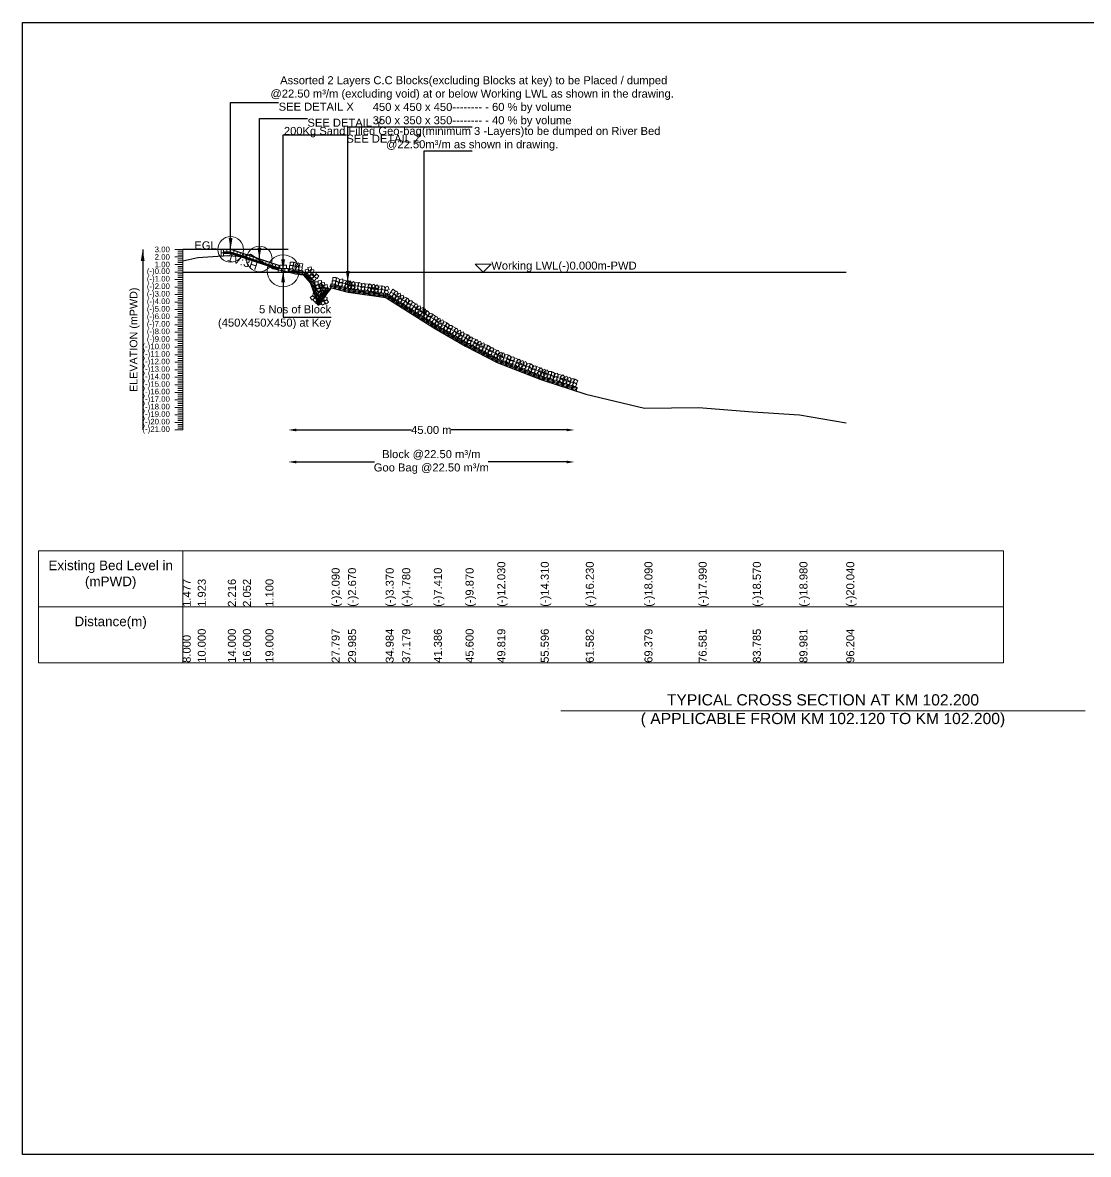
# Model space of a CAD drawing. Header units: inches. Extents: x 89000 to 845017, y -7071 to 0.
# Drawn here: x 715000 to 721658, y -7071 to 0 of the extents above; entities that cross this region are included whole.
import ezdxf

# ---------------------------------------------------------------- set-up
doc = ezdxf.new("R2010")
doc.units = ezdxf.units.IN
doc.header["$LTSCALE"] = 7
doc.header["$MEASUREMENT"] = 0
for name, color, linetype, lineweight in [('Cross section Data Border', 7, 'Continuous', 9), ('Cross Section Labels', 7, 'Continuous', 9), ('Existing_Bed_Level for Xsection', 7, 'Continuous', 25), ('Long Section Labels', 7, 'Continuous', 9)]:
    doc.layers.add(name, color=color, linetype=linetype, lineweight=lineweight)
doc.styles.get("Standard").update_dxf_attribs({"font": 'arial.ttf'})
doc.dimstyles.new('Appron Lebeling Style', dxfattribs={"dimtxt": 50, "dimasz": 50, "dimexe": 0.18, "dimexo": 0.0625, "dimgap": 0.09, "dimtad": 0, "dimtih": 1, "dimtoh": 1, "dimdec": 4, "dimzin": 0, "dimdsep": 46, "dimtxsty": 'Standard', "dimcen": 0.09, "dimse1": 1, "dimse2": 1, "dimadec": 0, "dimazin": 0, "dimtfac": 1, "dimtdec": 4, "dimtofl": 0, "dimtmove": 0, "dimatfit": 3, "dimfxl": 1, "dimtolj": 1, "dimtzin": 0, "dimarcsym": 0})
doc.dimstyles.get("Standard").update_dxf_attribs({"dimtxt": 0.18, "dimasz": 0.18, "dimexe": 0.18, "dimexo": 0.0625, "dimgap": 0.09, "dimtad": 0, "dimtih": 1, "dimtoh": 1, "dimdec": 4, "dimzin": 0, "dimdsep": 46, "dimtxsty": 'Standard', "dimcen": 0.09, "dimadec": 0, "dimazin": 0, "dimtfac": 1, "dimtdec": 4, "dimtofl": 0, "dimtmove": 0, "dimatfit": 3, "dimfxl": 1, "dimtolj": 1, "dimtzin": 0, "dimarcsym": 0})

# ---------------------------------------------------------------- blocks, each defined once
blk = doc.blocks.new('*D75')
at = {"layer": 'Cross Section Labels', "color": 0, "lineweight": -2, "transparency": 16777216}
for p, q in [((716709, -2545.1), (717429.8, -2545.1)), ((718397.8, -2545.1), (717677, -2545.1))]:
    blk.add_line(p, q, dxfattribs=at)
at = {"layer": 'Cross Section Labels', "color": 0, "transparency": 16777216}
for points in [[(716709, -2536.8), (716709, -2553.5), (716659, -2545.1)], [(718397.8, -2536.8), (718397.8, -2553.5), (718447.8, -2545.1)]]:
    blk.add_solid(points, dxfattribs=at)
at = {"layer": 'Defpoints', "color": 0, "transparency": 16777216}
for p in [(716659, -1558.1), (718447.8, -2298.3), (718447.8, -2545.1)]:
    blk.add_point(p, dxfattribs=at)
at = {"layer": 'Cross Section Labels', "color": 0, "transparency": 16777216, "insert": (717553.4, -2545.1), "char_height": 50, "attachment_point": 5}
blk.add_mtext('\\A1;45.00 m', dxfattribs=at)
blk = doc.blocks.new('*D76')
at = {"layer": 'Cross Section Labels', "color": 0, "lineweight": -2, "transparency": 16777216}
for p, q in [((716709, -2745.1), (717197.8, -2745.1)), ((718397.8, -2745.1), (717909, -2745.1))]:
    blk.add_line(p, q, dxfattribs=at)
at = {"layer": 'Cross Section Labels', "color": 0, "transparency": 16777216}
for points in [[(716709, -2736.8), (716709, -2753.5), (716659, -2745.1)], [(718397.8, -2736.8), (718397.8, -2753.5), (718447.8, -2745.1)]]:
    blk.add_solid(points, dxfattribs=at)
at = {"layer": 'Defpoints', "color": 0, "transparency": 16777216}
for p in [(716659, -1558.1), (718447.8, -2298.3), (718447.8, -2745.1)]:
    blk.add_point(p, dxfattribs=at)
at = {"layer": 'Cross Section Labels', "color": 0, "transparency": 16777216, "insert": (717553.4, -2745.1), "char_height": 50, "attachment_point": 5}
blk.add_mtext('\\A1;Block @22.50 m³/m ^JGoo Bag @22.50 m³/m ', dxfattribs=at)

msp = doc.modelspace()

# ---------------------------------------------------------------- linework, layer by layer
msp.add_lwpolyline([(715000, 0), (725000, 0), (725000, -7071), (715000, -7071)], close=True)
at = {"layer": 'Cross section Data Border'}
msp.add_lwpolyline([(715100, -3300), (721128.61441, -3300), (721128.61441, -4000), (715100, -4000)], close=True, dxfattribs=at)
for points in [[(716000, -3300), (716000, -4000)], [(715100, -3650), (721128.61441, -3650)]]:
    msp.add_lwpolyline(points, dxfattribs=at)
at = {"layer": 'Cross Section Labels'}
msp.add_lwpolyline([(717877.96928, -1558.12), (717927.96928, -1508.12), (717827.96928, -1508.12)], close=True, dxfattribs=at)
msp.add_lwpolyline([(718362, -4300), (720000, -4300), (721638, -4300)], dxfattribs=at)
for centre, radius in [((716299.41928, -1417.12), 80), ((716479.19428, -1477.045), 80), ((716627.24428, -1551.07), 100)]:
    msp.add_circle(centre, radius, dxfattribs=at)
at = {"layer": 'Existing_Bed_Level for Xsection'}
for points in [[(716658.96928, -1417.12), (716000, -1417.12)], [(716000, -1488.701), (716093.99859, -1467.739), (716281.99577, -1453.968), (716375.99436, -1461.676), (716422.99365, -1447.2), (716516.99224, -1506.42), (716563.99154, -1536.735), (716610.99083, -1546.605), (716657.99013, -1557.885), (716704.98942, -1569.165), (716751.98872, -1574.805), (716798.98801, -1626.975), (716845.98731, -1766.095), (716930.44348, -1656.35), (717033.2874, -1683.61), (717268.2484, -1716.51), (717371.43732, -1782.78), (717569.16896, -1906.39), (717767.21054, -2022.01), (717965.4834, -2123.53), (718237.03138, -2230.69), (718518.35645, -2320.93), (718884.82941, -2408.35), (719223.32864, -2403.65), (719561.90057, -2430.91), (719853.10542, -2450.18), (720145.58628, -2500)], [(716606.09428, -1519.345), (716301.58998, -1417.84357), (716299.41928, -1417.12), (716297.13117, -1417.12), (716254.83117, -1417.12)], [(716254.83117, -1431.22), (716297.13117, -1431.22), (716606.09428, -1534.20771)], [(716254.83117, -1435.92), (716296.36846, -1435.92), (716599.51846, -1536.97)], [(716254.83117, -1440.62), (716295.60576, -1440.62), (716595.51928, -1540.59118)], [(716000, -1558.12), (720145.58628, -1558.12)]]:
    msp.add_lwpolyline(points, dxfattribs=at)
at = {"layer": 'Long Section Labels'}
for points in [[(716000, -1417.12), (715950, -1417.12)], [(716000, -1464.12), (715950, -1464.12)], [(716000, -1428.87), (715970, -1428.87)], [(716000, -1440.62), (715970, -1440.62)], [(716000, -1452.37), (715970, -1452.37)], [(716000, -1475.87), (715970, -1475.87)], [(716000, -2545.12), (716000, -2498.12), (716000, -2451.12), (716000, -2404.12), (716000, -2357.12), (716000, -2310.12), (716000, -2263.12), (716000, -2216.12), (716000, -2169.12), (716000, -2122.12), (716000, -2075.12), (716000, -2028.12), (716000, -1981.12), (716000, -1934.12), (716000, -1887.12), (716000, -1840.12), (716000, -1793.12), (716000, -1746.12), (716000, -1699.12), (716000, -1652.12), (716000, -1605.12), (716000, -1558.12), (716000, -1511.12), (716000, -1464.12), (716000, -1417.12)], [(716000, -1511.12), (715950, -1511.12)], [(716000, -1487.62), (715970, -1487.62)], [(716000, -1499.37), (715970, -1499.37)], [(716000, -1522.87), (715970, -1522.87)], [(716000, -1534.62), (715970, -1534.62)], [(716000, -1546.37), (715970, -1546.37)], [(716000, -1558.12), (715950, -1558.12)], [(716000, -1605.12), (715950, -1605.12)], [(716000, -1569.87), (715970, -1569.87)], [(716000, -1581.62), (715970, -1581.62)], [(716000, -1593.37), (715970, -1593.37)], [(716000, -1616.87), (715970, -1616.87)], [(716000, -1652.12), (715950, -1652.12)], [(716000, -1628.62), (715970, -1628.62)], [(716000, -1640.37), (715970, -1640.37)], [(716000, -1663.87), (715970, -1663.87)], [(716000, -1675.62), (715970, -1675.62)], [(716000, -1687.37), (715970, -1687.37)], [(716000, -1699.12), (715950, -1699.12)], [(716000, -1746.12), (715950, -1746.12)], [(716000, -1710.87), (715970, -1710.87)], [(716000, -1722.62), (715970, -1722.62)], [(716000, -1734.37), (715970, -1734.37)], [(716000, -1757.87), (715970, -1757.87)], [(716000, -1793.12), (715950, -1793.12)], [(716000, -1769.62), (715970, -1769.62)], [(716000, -1781.37), (715970, -1781.37)], [(716000, -1804.87), (715970, -1804.87)], [(716000, -1816.62), (715970, -1816.62)], [(716000, -1828.37), (715970, -1828.37)], [(716000, -1840.12), (715950, -1840.12)], [(716000, -1887.12), (715950, -1887.12)], [(716000, -1851.87), (715970, -1851.87)], [(716000, -1863.62), (715970, -1863.62)], [(716000, -1875.37), (715970, -1875.37)], [(716000, -1898.87), (715970, -1898.87)], [(716000, -1934.12), (715950, -1934.12)], [(716000, -1910.62), (715970, -1910.62)], [(716000, -1922.37), (715970, -1922.37)], [(716000, -1945.87), (715970, -1945.87)], [(716000, -1957.62), (715970, -1957.62)], [(716000, -1969.37), (715970, -1969.37)], [(716000, -1981.12), (715950, -1981.12)], [(716000, -2028.12), (715950, -2028.12)], [(716000, -1992.87), (715970, -1992.87)], [(716000, -2004.62), (715970, -2004.62)], [(716000, -2016.37), (715970, -2016.37)], [(716000, -2039.87), (715970, -2039.87)], [(716000, -2075.12), (715950, -2075.12)], [(716000, -2051.62), (715970, -2051.62)], [(716000, -2063.37), (715970, -2063.37)], [(716000, -2086.87), (715970, -2086.87)], [(716000, -2098.62), (715970, -2098.62)], [(716000, -2110.37), (715970, -2110.37)], [(716000, -2122.12), (715950, -2122.12)], [(716000, -2169.12), (715950, -2169.12)], [(716000, -2133.87), (715970, -2133.87)], [(716000, -2145.62), (715970, -2145.62)], [(716000, -2157.37), (715970, -2157.37)], [(716000, -2180.87), (715970, -2180.87)], [(716000, -2216.12), (715950, -2216.12)], [(716000, -2192.62), (715970, -2192.62)], [(716000, -2204.37), (715970, -2204.37)], [(716000, -2227.87), (715970, -2227.87)], [(716000, -2239.62), (715970, -2239.62)], [(716000, -2251.37), (715970, -2251.37)], [(716000, -2263.12), (715950, -2263.12)], [(716000, -2310.12), (715950, -2310.12)], [(716000, -2274.87), (715970, -2274.87)], [(716000, -2286.62), (715970, -2286.62)], [(716000, -2298.37), (715970, -2298.37)], [(716000, -2321.87), (715970, -2321.87)], [(716000, -2357.12), (715950, -2357.12)], [(716000, -2404.12), (715950, -2404.12)], [(716000, -2333.62), (715970, -2333.62)], [(716000, -2345.37), (715970, -2345.37)], [(716000, -2368.87), (715970, -2368.87)], [(716000, -2380.62), (715970, -2380.62)], [(716000, -2392.37), (715970, -2392.37)], [(716000, -2451.12), (715950, -2451.12)], [(716000, -2415.87), (715970, -2415.87)], [(716000, -2427.62), (715970, -2427.62)], [(716000, -2439.37), (715970, -2439.37)], [(716000, -2462.87), (715970, -2462.87)], [(716000, -2474.62), (715970, -2474.62)], [(716000, -2498.12), (715950, -2498.12)], [(716000, -2545.12), (715950, -2545.12)], [(716000, -2486.37), (715970, -2486.37)], [(716000, -2509.87), (715970, -2509.87)], [(716000, -2521.62), (715970, -2521.62)], [(716000, -2533.37), (715970, -2533.37)]]:
    msp.add_lwpolyline(points, dxfattribs=at)
for points in [[(716254.83117, -1417.12), (716240.73117, -1417.12), (716240.73117, -1438.27), (716254.83117, -1438.27)], [(716254.83117, -1438.27), (716240.73117, -1438.27), (716240.73117, -1459.42), (716254.83117, -1459.42)], [(716275.98117, -1417.12), (716254.83117, -1417.12), (716254.83117, -1431.22), (716275.98117, -1431.22)], [(716297.13117, -1417.12), (716275.98117, -1417.12), (716275.98117, -1431.22), (716297.13117, -1431.22)], [(716321.65463, -1424.53178), (716301.58998, -1417.84357), (716297.13117, -1431.22), (716317.19582, -1437.90822)], [(716341.71928, -1431.22), (716321.65463, -1424.53178), (716317.19582, -1437.90822), (716337.26047, -1444.59643)], [(716361.78393, -1437.90822), (716341.71928, -1431.22), (716337.26047, -1444.59643), (716357.32512, -1451.28465)], [(716381.84859, -1444.59643), (716361.78393, -1437.90822), (716357.32512, -1451.28465), (716377.38977, -1457.97287)], [(716401.91324, -1451.28465), (716381.84859, -1444.59643), (716377.38977, -1457.97287), (716397.45443, -1464.66109)], [(716421.97789, -1457.97287), (716401.91324, -1451.28465), (716397.45443, -1464.66109), (716417.51908, -1471.3493)], [(716442.04254, -1464.66109), (716421.97789, -1457.97287), (716417.51908, -1471.3493), (716437.58373, -1478.03752)], [(716462.10719, -1471.3493), (716442.04254, -1464.66109), (716437.58373, -1478.03752), (716457.64838, -1484.72574)], [(716482.17184, -1478.03752), (716462.10719, -1471.3493), (716457.64838, -1484.72574), (716477.71303, -1491.41396)], [(716502.2365, -1484.72574), (716482.17184, -1478.03752), (716477.71303, -1491.41396), (716497.77768, -1498.10217)], [(716522.30115, -1491.41396), (716502.2365, -1484.72574), (716497.77768, -1498.10217), (716517.84234, -1504.79039)], [(716542.3658, -1498.10217), (716522.30115, -1491.41396), (716517.84234, -1504.79039), (716537.90699, -1511.47861)], [(716562.43045, -1504.79039), (716542.3658, -1498.10217), (716537.90699, -1511.47861), (716557.97164, -1518.16682)], [(716582.4951, -1511.47861), (716562.43045, -1504.79039), (716557.97164, -1518.16682), (716578.03629, -1524.85504)], [(716602.55975, -1518.16682), (716582.4951, -1511.47861), (716578.03629, -1524.85504), (716598.10094, -1531.54326)], [(716616.66928, -1536.97), (716595.51928, -1536.97), (716595.51928, -1558.12), (716616.66928, -1558.12)], [(716627.24428, -1515.82), (716606.09428, -1515.82), (716606.09428, -1536.97), (716627.24428, -1536.97)], [(716637.81928, -1536.97), (716616.66928, -1536.97), (716616.66928, -1558.12), (716637.81928, -1558.12)], [(716648.39428, -1515.82), (716627.24428, -1515.82), (716627.24428, -1536.97), (716648.39428, -1536.97)], [(716658.96928, -1536.97), (716637.81928, -1536.97), (716637.81928, -1558.12), (716658.96928, -1558.12)], [(716687.60586, -1516.14587), (716666.46326, -1516.70525), (716667.02264, -1537.84786), (716688.16525, -1537.28847)], [(716692.54177, -1495.57989), (716671.39917, -1496.13928), (716671.95855, -1517.28188), (716693.10115, -1516.72249)], [(716712.22022, -1527.68709), (716693.63455, -1517.59278), (716683.54023, -1536.17845), (716702.12591, -1546.27277)], [(716717.15613, -1507.12112), (716698.57046, -1497.0268), (716688.47614, -1515.61247), (716707.06181, -1525.70679)], [(716720.18645, -1521.64881), (716700.73553, -1529.95448), (716709.04121, -1549.4054), (716728.49213, -1541.09972)], [(716722.70641, -1500.64947), (716703.25549, -1508.95514), (716711.56117, -1528.40606), (716731.01209, -1520.10038)], [(716747.37282, -1528.80737), (716726.37348, -1526.28741), (716723.85352, -1547.28675), (716744.85286, -1549.80671)], [(716749.89278, -1507.80803), (716728.89344, -1505.28807), (716726.37348, -1526.28741), (716747.37282, -1528.80737)], [(716790.54647, -1560.19745), (716786.13124, -1539.51344), (716765.44723, -1543.92868), (716769.86247, -1564.61269)], [(716806.26021, -1546.04114), (716801.84497, -1525.35713), (716781.16096, -1529.77237), (716785.5762, -1550.45638)], [(716818.98217, -1543.6149), (716797.8613, -1542.50522), (716796.75162, -1563.62609), (716817.87249, -1564.73577)], [(716803.26843, -1557.7712), (716782.14756, -1556.66152), (716781.03788, -1577.78239), (716802.15875, -1578.89207)], [(716816.32391, -1594.59784), (716817.41677, -1573.47609), (716796.29502, -1572.38323), (716795.20216, -1593.50498)], [(716835.09281, -1596.08805), (716817.34955, -1584.57723), (716805.83873, -1602.32049), (716823.58199, -1613.83131)], [(716832.03764, -1580.44153), (716833.1305, -1559.31978), (716812.00876, -1558.22692), (716810.9159, -1579.34867)], [(716850.80655, -1581.93174), (716833.06328, -1570.42092), (716821.55246, -1588.16418), (716839.29573, -1599.67501)], [(716847.71016, -1639.90734), (716846.36182, -1618.80036), (716825.25484, -1620.1487), (716826.60318, -1641.25568)], [(716867.7476, -1633.13803), (716866.39926, -1612.03106), (716845.29228, -1613.3794), (716846.64062, -1634.48637)], [(716885.27824, -1623.70788), (716864.3064, -1626.44732), (716867.04584, -1647.41916), (716888.01768, -1644.67972)], [(716954.20602, -1613.51013), (716933.0561, -1613.57139), (716933.11736, -1634.7213), (716954.26728, -1634.66004)], [(716959.62494, -1593.06611), (716938.47503, -1593.12737), (716938.53629, -1614.27728), (716959.6862, -1614.21602)], [(716978.54172, -1625.62789), (716960.19895, -1615.09863), (716949.66969, -1633.44139), (716968.01246, -1643.97066)], [(716983.96065, -1605.18387), (716965.61788, -1594.65461), (716955.08862, -1612.99738), (716973.43138, -1623.52664)], [(716992.0002, -1621.98624), (716971.58239, -1627.50309), (716977.09924, -1647.9209), (716997.51705, -1642.40405)], [(716997.41912, -1601.54222), (716977.00132, -1607.05908), (716982.51817, -1627.47688), (717002.93598, -1621.96003)], [(717023.34413, -1612.41594), (717002.90012, -1606.99701), (716997.48119, -1627.44103), (717017.9252, -1632.85995)], [(717045.8119, -1625.29814), (717030.8074, -1610.39218), (717015.90145, -1625.39668), (717030.90595, -1640.30264)], [(717046.9257, -1614.18013), (717030.03596, -1626.91037), (717042.76619, -1643.80012), (717059.65594, -1631.06988)], [(717080.60325, -1633.99096), (717067.85957, -1617.11136), (717050.97997, -1629.85504), (717063.72365, -1646.73465)], [(717095.93633, -1623.06442), (717074.94581, -1625.65682), (717077.53821, -1646.64734), (717098.52873, -1644.05494)], [(717121.54753, -1632.18215), (717102.07632, -1623.92416), (717093.81833, -1643.39538), (717113.28955, -1651.65336)], [(716815.48595, -1690.72551), (716812.68323, -1711.68898), (716833.64671, -1714.4917), (716836.44943, -1693.52822)], [(716835.53409, -1671.01723), (716822.63516, -1687.7785), (716839.39643, -1700.67743), (716852.29536, -1683.91616)], [(716858.17707, -1649.11798), (716842.30433, -1635.14019), (716828.32654, -1651.01294), (716844.19928, -1664.99072)], [(716856.09852, -1655.2738), (716836.55192, -1663.35172), (716844.62985, -1682.89833), (716864.17645, -1674.8204)], [(716863.42448, -1676.73697), (716856.65518, -1656.69953), (716836.61774, -1663.46883), (716843.38704, -1683.50627)], [(716852.29536, -1683.91616), (716839.39643, -1700.67743), (716856.1577, -1713.57636), (716869.05663, -1696.81509)], [(716865.08849, -1702.58233), (716869.23241, -1681.84226), (716848.49234, -1677.69835), (716844.34842, -1698.43842)], [(716878.21451, -1642.34868), (716862.34177, -1628.37089), (716848.36398, -1644.24363), (716864.23672, -1658.22142)], [(716877.73023, -1705.3968), (716858.77874, -1696.00727), (716849.3892, -1714.95876), (716868.3407, -1724.3483)], [(716851.41474, -1643.19915), (716854.13747, -1664.17317), (716875.11149, -1661.45043), (716872.38875, -1640.47642)], [(716872.85979, -1668.17272), (716853.31319, -1676.25065), (716861.39112, -1695.79725), (716880.93772, -1687.71932)], [(716883.46192, -1669.96766), (716876.69262, -1649.93022), (716856.65518, -1656.69953), (716863.42448, -1676.73697)], [(716885.12593, -1695.81303), (716889.26985, -1675.07296), (716868.52978, -1670.92905), (716864.38586, -1691.66911)], [(716868.17601, -1656.09808), (716870.89875, -1677.07209), (716891.87276, -1674.34936), (716889.15002, -1653.37534)], [(716897.76767, -1698.6275), (716878.81618, -1689.23796), (716869.42664, -1708.18946), (716888.37814, -1717.57899)], [(716902.03951, -1636.60681), (716881.06767, -1639.34625), (716883.80711, -1660.31809), (716904.77895, -1657.57865)], [(717017.9252, -1632.85995), (716997.48119, -1627.44103), (716992.06226, -1647.88504), (717012.50628, -1653.30397)], [(717040.39297, -1645.74215), (717025.38847, -1630.8362), (717010.48252, -1645.8407), (717025.48702, -1660.74665)], [(717043.99283, -1635.12579), (717027.10308, -1647.85603), (717039.83331, -1664.74578), (717056.72306, -1652.01554)], [(717077.67037, -1654.93663), (717064.92669, -1638.05702), (717048.04709, -1650.8007), (717060.79077, -1667.68031)], [(717093.00345, -1644.01008), (717072.01293, -1646.60248), (717074.60533, -1667.593), (717095.59585, -1665.0006)], [(717118.61465, -1653.12781), (717099.14344, -1644.86982), (717090.88545, -1664.34104), (717110.35667, -1672.59902)], [(717131.54047, -1647.9014), (717111.92981, -1655.82254), (717119.85095, -1675.4332), (717139.46161, -1667.51206)], [(717134.47335, -1626.95574), (717114.86269, -1634.87688), (717122.78383, -1654.48754), (717142.39449, -1646.5664)], [(717158.58064, -1655.59379), (717137.63498, -1652.66091), (717134.7021, -1673.60657), (717155.64777, -1676.53945)], [(717161.51352, -1634.64813), (717140.56786, -1631.71525), (717137.63498, -1652.66091), (717158.58064, -1655.59379)], [(717182.42884, -1665.69405), (717165.74802, -1652.69125), (717152.74523, -1669.37208), (717169.42605, -1682.37487)], [(717185.36172, -1644.74838), (717168.6809, -1631.74559), (717155.67811, -1648.42641), (717172.35893, -1661.42921)], [(717190.61245, -1655.65595), (717173.7227, -1668.38618), (717186.45294, -1685.27593), (717203.34269, -1672.5457)], [(717193.54533, -1634.71029), (717176.65558, -1647.44052), (717189.38582, -1664.33027), (717206.27557, -1651.60003)], [(717224.29, -1675.46678), (717211.54632, -1658.58718), (717194.66671, -1671.33086), (717207.4104, -1688.21046)], [(717227.22288, -1654.52112), (717214.4792, -1637.64151), (717197.59959, -1650.3852), (717210.34328, -1667.2648)], [(717239.62308, -1664.54024), (717218.63256, -1667.13264), (717221.22496, -1688.12316), (717242.21548, -1685.53076)], [(717242.55596, -1643.59458), (717221.56544, -1646.18698), (717224.15784, -1667.1775), (717245.14836, -1664.5851)], [(717265.23428, -1673.65796), (717245.76307, -1665.39998), (717237.50508, -1684.87119), (717256.97629, -1693.12918)], [(717268.16716, -1652.7123), (717248.69595, -1644.45432), (717240.43796, -1663.92553), (717259.90917, -1672.18352)], [(717278.1601, -1668.43156), (717258.54944, -1676.3527), (717266.47058, -1695.96336), (717286.08124, -1688.04222)], [(717281.09298, -1647.4859), (717261.48232, -1655.40704), (717269.40346, -1675.0177), (717289.01412, -1667.09656)], [(717318.70974, -1695.29379), (717300.91366, -1683.86479), (717289.48466, -1701.66087), (717307.28074, -1713.08987)], [(717330.13874, -1677.49771), (717312.34266, -1666.06871), (717300.91366, -1683.86479), (717318.70974, -1695.29379)], [(717336.1426, -1714.44704), (717326.43399, -1695.65701), (717307.64396, -1705.36562), (717317.35257, -1724.15565)], [(717347.5716, -1696.65096), (717337.86299, -1677.86093), (717319.07296, -1687.56954), (717328.78157, -1706.35957)], [(717359.20489, -1690.95874), (717338.53785, -1695.45272), (717343.03183, -1716.11976), (717363.69887, -1711.62579)], [(716813.64332, -1704.54567), (716796.8432, -1717.39395), (716809.69149, -1734.19407), (716826.49161, -1721.34579)], [(716830.40459, -1717.4446), (716813.60447, -1730.29288), (716826.45276, -1747.093), (716843.25288, -1734.24472)], [(716832.24722, -1703.62443), (716829.44451, -1724.58791), (716850.40798, -1727.39062), (716853.2107, -1706.42715)], [(716875.12128, -1744.38192), (716884.49573, -1725.42296), (716865.53676, -1716.04852), (716856.16232, -1735.00748)], [(716891.7626, -1753.18869), (716880.03435, -1735.58839), (716862.43405, -1747.31663), (716874.1623, -1764.91694)], [(716895.15872, -1737.61262), (716904.53317, -1718.65366), (716885.5742, -1709.27921), (716876.19976, -1728.23818)], [(716911.80004, -1746.41939), (716900.0718, -1728.81908), (716882.47149, -1740.54733), (716894.19974, -1758.14763)], [(717347.77589, -1708.75482), (717327.10885, -1713.2488), (717331.60283, -1733.91584), (717352.26987, -1729.42187)], [(717370.07238, -1740.84084), (717365.56195, -1720.17739), (717344.89849, -1724.68782), (717349.40893, -1745.35128)], [(717381.50138, -1723.04476), (717376.99095, -1702.38131), (717356.32749, -1706.89174), (717360.83793, -1727.5552)], [(717388.57081, -1737.3336), (717368.42179, -1730.90404), (717361.99223, -1751.05307), (717382.14125, -1757.48263)], [(717399.99981, -1719.53752), (717379.85079, -1713.10796), (717373.42123, -1733.25699), (717393.57025, -1739.68655)], [(717407.69104, -1755.88848), (717393.27289, -1740.41465), (717377.79905, -1754.8328), (717392.2172, -1770.30663)], [(717418.90232, -1737.95445), (717404.48417, -1722.48061), (717389.01034, -1736.89876), (717403.42849, -1752.37259)], [(717421.62479, -1756.38111), (717400.48827, -1755.62621), (717399.73337, -1776.76274), (717420.86989, -1777.51763)], [(717432.83607, -1738.44708), (717411.69955, -1737.69218), (717410.94465, -1758.8287), (717432.08118, -1759.5836)], [(717443.18577, -1774.42183), (717425.25174, -1763.21055), (717414.04045, -1781.14458), (717431.97449, -1792.35587)], [(717454.39706, -1756.4878), (717436.46302, -1745.27651), (717425.25174, -1763.21055), (717443.18577, -1774.42183)], [(717472.06203, -1775.42719), (717462.12516, -1756.75686), (717443.45483, -1766.69373), (717453.3917, -1785.36406)], [(717460.85074, -1793.36123), (717450.91388, -1774.6909), (717432.24355, -1784.62776), (717442.18042, -1803.29809)], [(717472.41381, -1787.52766), (717451.80306, -1792.27316), (717456.54856, -1812.8839), (717477.1593, -1808.1384)], [(717483.62509, -1769.59363), (717463.01435, -1774.33912), (717467.75984, -1794.94987), (717488.37059, -1790.20437)], [(717495.09965, -1819.33959), (717490.33774, -1798.73263), (717469.73078, -1803.49454), (717474.49269, -1824.1015)], [(717506.31093, -1801.40556), (717501.54903, -1780.7986), (717480.94207, -1785.56051), (717485.70397, -1806.16746)], [(717513.55396, -1815.60718), (717493.32808, -1809.42364), (717487.14454, -1829.64952), (717507.37042, -1835.83306)], [(717524.76525, -1797.67315), (717504.53936, -1791.48961), (717498.35582, -1811.71549), (717518.5817, -1817.89903)], [(717533.22927, -1834.36748), (717518.81112, -1818.89365), (717503.33729, -1833.3118), (717517.75544, -1848.78563)], [(717544.44056, -1816.43345), (717530.02241, -1800.95961), (717514.54858, -1815.37776), (717528.96673, -1830.85159)], [(717547.16303, -1834.86011), (717526.0265, -1834.10521), (717525.27161, -1855.24174), (717546.40813, -1855.99663)], [(717558.37431, -1816.92608), (717537.23779, -1816.17118), (717536.48289, -1837.3077), (717557.61941, -1838.0626)], [(717579.9353, -1834.9668), (717562.00126, -1823.75552), (717550.78998, -1841.68955), (717568.72401, -1852.90083)], [(717597.60027, -1853.90619), (717587.6634, -1835.23586), (717568.99307, -1845.17273), (717578.92994, -1863.84306)], [(717568.72401, -1852.90083), (717550.78998, -1841.68955), (717539.57869, -1859.62358), (717557.51272, -1870.83487)], [(717586.38898, -1871.84023), (717576.45211, -1853.1699), (717557.78179, -1863.10676), (717567.71865, -1881.77709)], [(717596.71684, -1865.15417), (717576.25914, -1870.52118), (717581.62615, -1890.97888), (717602.08386, -1885.61187)], [(717607.38031, -1846.88909), (717586.9226, -1852.2561), (717592.28961, -1872.7138), (717612.74732, -1867.34679)], [(717620.35494, -1896.26505), (717614.97164, -1875.81162), (717594.51821, -1881.19492), (717599.90151, -1901.64835)], [(717631.0184, -1877.99997), (717625.6351, -1857.54654), (717605.18167, -1862.92984), (717610.56498, -1883.38327)], [(717638.68786, -1891.97591), (717618.28412, -1886.40724), (717612.71545, -1906.81098), (717633.11919, -1912.37965)], [(717649.35132, -1873.71083), (717628.94758, -1868.14216), (717623.37891, -1888.5459), (717643.78265, -1894.11457)], [(717658.92185, -1910.13223), (717644.04206, -1895.10179), (717629.01162, -1909.98158), (717643.89141, -1925.01202)], [(717669.58531, -1891.86715), (717654.70552, -1876.83671), (717639.67508, -1891.7165), (717654.55487, -1906.74694)], [(717683.52759, -1891.93792), (717662.37791, -1891.82297), (717662.26295, -1912.97265), (717683.41264, -1913.08761)], [(717705.62462, -1909.31794), (717687.35954, -1898.65448), (717676.69608, -1916.91956), (717694.96116, -1927.58302)], [(717672.86413, -1910.203), (717651.71445, -1910.08805), (717651.59949, -1931.23773), (717672.74918, -1931.35269)], [(717694.96116, -1927.58302), (717676.69608, -1916.91956), (717666.03262, -1935.18464), (717684.2977, -1945.8481)], [(717713.19116, -1945.97918), (717702.69387, -1927.6181), (717684.33279, -1938.11539), (717694.83007, -1956.47647)], [(717723.85462, -1927.71411), (717713.35733, -1909.35302), (717694.99625, -1919.85031), (717705.49353, -1938.21139)], [(717724.5724, -1939.79839), (717704.11469, -1945.1654), (717709.4817, -1965.6231), (717729.93941, -1960.25609)], [(717735.23586, -1921.53331), (717714.77815, -1926.90032), (717720.14517, -1947.35803), (717740.60287, -1941.99101)], [(717748.21049, -1970.90927), (717742.82719, -1950.45584), (717722.37377, -1955.83914), (717727.75707, -1976.29257)], [(717758.87395, -1952.64419), (717753.49065, -1932.19077), (717733.03723, -1937.57407), (717738.42053, -1958.02749)], [(717766.54341, -1966.62013), (717746.13968, -1961.05147), (717740.57101, -1981.4552), (717760.97474, -1987.02387)], [(717777.20687, -1948.35505), (717756.80314, -1942.78639), (717751.23447, -1963.19012), (717771.6382, -1968.75879)], [(717786.77741, -1984.77646), (717771.89762, -1969.74601), (717756.86717, -1984.6258), (717771.74696, -1999.65625)], [(717797.44087, -1966.51138), (717782.56108, -1951.48093), (717767.53063, -1966.36072), (717782.41042, -1981.39117)], [(717808.25685, -1964.2288), (717787.13305, -1965.28124), (717788.18549, -1986.40504), (717809.30929, -1985.3526)], [(717831.27938, -1980.36283), (717812.45364, -1970.72364), (717802.81445, -1989.54938), (717821.64019, -1999.18857)], [(717798.61766, -1983.05454), (717777.49386, -1984.10698), (717778.54631, -2005.23078), (717799.6701, -2004.17834)], [(717821.64019, -1999.18857), (717802.81445, -1989.54938), (717793.17526, -2008.37512), (717812.001, -2018.01431)], [(717840.85766, -2016.55062), (717829.36305, -1998.79684), (717811.60928, -2010.29145), (717823.10389, -2028.04523)], [(717850.49685, -1997.72487), (717839.00224, -1979.9711), (717821.24846, -1991.46571), (717832.74307, -2009.21948)], [(717851.88044, -2009.75113), (717831.75012, -2016.23899), (717838.23798, -2036.36932), (717858.36831, -2029.88146)], [(717861.51963, -1990.92539), (717841.3893, -1997.41325), (717847.87716, -2017.54358), (717868.00749, -2011.05572)], [(717877.19947, -2039.51004), (717870.69559, -2019.38489), (717850.57043, -2025.88878), (717857.07432, -2046.01393)], [(717886.83866, -2020.6843), (717880.33477, -2000.55915), (717860.20962, -2007.06303), (717866.71351, -2027.18819)], [(717895.26774, -2034.21568), (717874.58778, -2029.78155), (717870.15365, -2050.46152), (717890.83361, -2054.89565)], [(717904.90693, -2015.38994), (717884.22696, -2010.95581), (717879.79283, -2031.63577), (717900.4728, -2036.0699)], [(717916.47292, -2051.22765), (717900.7863, -2037.0413), (717886.59995, -2052.72792), (717902.28657, -2066.91427)], [(717926.11211, -2032.40191), (717910.42549, -2018.21556), (717896.23914, -2033.90218), (717911.92576, -2048.08853)], [(717930.39786, -2050.52885), (717909.27406, -2051.58129), (717910.3265, -2072.70509), (717931.4503, -2071.65265)], [(717940.03704, -2031.70311), (717918.91325, -2032.75555), (717919.96569, -2053.87935), (717941.08949, -2052.82691)], [(717963.05957, -2047.83714), (717944.23383, -2038.19795), (717934.59464, -2057.0237), (717953.42039, -2066.66288)], [(717982.27704, -2065.19919), (717970.78243, -2047.44542), (717953.02866, -2058.94002), (717964.52327, -2076.6938)], [(717953.42039, -2066.66288), (717934.59464, -2057.0237), (717924.95546, -2075.84944), (717943.7812, -2085.48863)], [(717972.63785, -2084.02493), (717961.14324, -2066.27116), (717943.38947, -2077.76577), (717954.88408, -2095.51954)], [(717983.66064, -2077.22544), (717963.53031, -2083.7133), (717970.01817, -2103.84363), (717990.1485, -2097.35577)], [(717993.29983, -2058.3997), (717973.1695, -2064.88756), (717979.65736, -2085.01789), (717999.78769, -2078.53003)], [(718007.16548, -2102.83489), (717998.73623, -2083.4372), (717979.33855, -2091.86645), (717987.76779, -2111.26413)], [(718014.92917, -2083.16136), (718006.49993, -2063.76367), (717987.10224, -2072.19292), (717995.53149, -2091.59061)], [(718024.63359, -2095.80936), (718003.62055, -2093.40631), (718001.21749, -2114.41935), (718022.23053, -2116.8224)], [(718032.39728, -2076.13584), (718011.38424, -2073.73279), (718008.98119, -2094.74583), (718029.99423, -2097.14888)], [(718047.39191, -2110.67965), (718030.40066, -2098.0852), (718017.80622, -2115.07645), (718034.79747, -2127.6709)], [(718055.1556, -2091.00612), (718038.16435, -2078.41168), (718025.56991, -2095.40293), (718042.56116, -2107.99737)], [(718061.18299, -2108.63066), (718040.26151, -2111.73134), (718043.36219, -2132.65282), (718064.28367, -2129.55214)], [(718068.94668, -2088.95714), (718048.0252, -2092.05782), (718051.12588, -2112.9793), (718072.04736, -2109.87862)], [(718085.66472, -2122.45052), (718065.9912, -2114.68683), (718058.22751, -2134.36035), (718077.90103, -2142.12404)], [(718093.42841, -2102.77699), (718073.75489, -2095.0133), (718065.9912, -2114.68683), (718085.66472, -2122.45052)], [(718114.24247, -2118.1889), (718101.07663, -2101.63646), (718084.52419, -2114.8023), (718097.69003, -2131.35474)], [(718124.55215, -2110.3502), (718105.14776, -2118.764), (718113.56156, -2138.16839), (718132.96595, -2129.75459)], [(718152.64385, -2137.50721), (718144.2146, -2118.10952), (718124.81691, -2126.53877), (718133.24616, -2145.93645)], [(718106.47878, -2137.86242), (718093.31294, -2121.30999), (718076.7605, -2134.47583), (718089.92634, -2151.02826)], [(718116.78846, -2130.02372), (718097.38407, -2138.43752), (718105.79787, -2157.84191), (718125.20226, -2149.42812)], [(718144.88016, -2157.18073), (718136.45091, -2137.78304), (718117.05322, -2146.21229), (718125.48247, -2165.60998)], [(718162.34826, -2150.15521), (718141.33522, -2147.75216), (718138.93217, -2168.7652), (718159.94521, -2171.16825)], [(718170.11195, -2130.48168), (718149.09891, -2128.07863), (718146.69586, -2149.09167), (718167.7089, -2151.49472)], [(718185.10658, -2165.02549), (718168.11534, -2152.43105), (718155.52089, -2169.4223), (718172.51214, -2182.01674)], [(718192.87028, -2145.35197), (718175.87903, -2132.75752), (718163.28459, -2149.74877), (718180.27583, -2162.34322)], [(718198.89766, -2162.97651), (718177.97618, -2166.07719), (718181.07687, -2186.99867), (718201.99834, -2183.89799)], [(718206.66136, -2143.30298), (718185.73988, -2146.40366), (718188.84056, -2167.32514), (718209.76204, -2164.22446)], [(718223.3794, -2176.79636), (718203.70587, -2169.03267), (718195.94218, -2188.7062), (718215.61571, -2196.46989)], [(718231.14309, -2157.12284), (718211.46956, -2149.35915), (718203.70587, -2169.03267), (718223.3794, -2176.79636)], [(718244.19345, -2192.20827), (718231.02761, -2175.65583), (718214.47518, -2188.82167), (718227.64102, -2205.37411)], [(718251.95714, -2172.53474), (718238.7913, -2155.98231), (718222.23887, -2169.14815), (718235.40471, -2185.70058)], [(718254.50314, -2184.36957), (718235.09874, -2192.78337), (718243.51254, -2212.18776), (718262.91694, -2203.77396)], [(718262.26683, -2164.69604), (718242.86244, -2173.10984), (718251.27623, -2192.51423), (718270.68063, -2184.10044)], [(718281.24357, -2208.58689), (718271.56339, -2189.78219), (718252.75869, -2199.46237), (718262.43887, -2218.26707)], [(718287.7036, -2188.44761), (718278.02342, -2169.64292), (718259.21872, -2179.32309), (718268.8989, -2198.12779)], [(718304.67468, -2180.29439), (718283.54944, -2179.27114), (718282.5262, -2200.39638), (718303.65143, -2201.41962)], [(718328.35705, -2193.64398), (718310.57828, -2182.18807), (718299.12238, -2199.96685), (718316.90115, -2211.42275)], [(718341.98455, -2190.69718), (718321.31073, -2195.15989), (718325.77344, -2215.83371), (718346.44726, -2211.371)], [(718298.21465, -2200.43367), (718277.08941, -2199.41042), (718276.06617, -2220.53566), (718297.1914, -2221.5589)], [(718321.89702, -2213.78326), (718304.11825, -2202.32735), (718292.66235, -2220.10612), (718310.44112, -2231.56203)], [(718335.52452, -2210.83646), (718314.8507, -2215.29917), (718319.31341, -2235.97298), (718339.98723, -2231.51027)], [(718360.8579, -2223.02513), (718340.71862, -2216.5651), (718334.25859, -2236.70438), (718354.39787, -2243.16441)], [(718367.31793, -2202.88585), (718347.17865, -2196.42582), (718340.71862, -2216.5651), (718360.8579, -2223.02513)], [(718382.6356, -2237.04238), (718368.41511, -2221.3867), (718352.75944, -2235.60719), (718366.97992, -2251.26286)], [(718389.09563, -2216.9031), (718374.87514, -2201.24742), (718359.21947, -2215.46791), (718373.43995, -2231.12359)], [(718392.4104, -2228.54601), (718373.598, -2238.21121), (718383.2632, -2257.02361), (718402.0756, -2247.35841)], [(718398.87043, -2208.40673), (718380.05803, -2218.07193), (718389.72323, -2236.88433), (718408.53563, -2227.21914)], [(718422.21851, -2253.8071), (718412.53834, -2235.0024), (718393.73364, -2244.68258), (718403.41381, -2263.48728)], [(718428.67854, -2233.66783), (718418.99837, -2214.86313), (718400.19367, -2224.5433), (718409.87384, -2243.348)], [(718439.18959, -2245.65388), (718418.06436, -2244.63063), (718417.04111, -2265.75587), (718438.16635, -2266.77911)], [(718445.64962, -2225.5146), (718424.52439, -2224.49136), (718423.50114, -2245.61659), (718444.62638, -2246.63983)], [(718462.87197, -2259.00347), (718445.0932, -2247.54756), (718433.63729, -2265.32634), (718451.41606, -2276.78224)], [(718469.332, -2238.86419), (718451.55323, -2227.40829), (718440.09732, -2245.18706), (718457.87609, -2256.64296)]]:
    msp.add_lwpolyline(points, close=True, dxfattribs=at)
for centre, major_axis in [((716675.1113, -1557.88569), (15.20968, -3.65038)), ((716676.97598, -1550.11633), (15.20968, -3.65038)), ((716678.84065, -1542.34696), (15.20968, -3.65038)), ((716707.39534, -1557.41708), (15.20968, -3.65038)), ((716709.26002, -1549.64771), (15.20968, -3.65038)), ((716738.0304, -1553.01167), (15.53018, -1.86365)), ((716705.53066, -1565.18645), (15.20968, -3.65038)), ((716736.12643, -1568.87784), (15.53018, -1.86365)), ((716737.07842, -1560.94475), (15.53018, -1.86365)), ((716764.88148, -1583.14751), (10.46938, -11.62118)), ((716770.81778, -1577.79958), (10.46938, -11.62118)), ((716776.75408, -1572.45164), (10.46938, -11.62118)), ((716785.82023, -1606.38987), (10.46938, -11.62118)), ((716791.75653, -1601.04194), (10.46938, -11.62118)), ((716797.69283, -1595.694), (10.46938, -11.62118)), ((716805.06949, -1632.49446), (5.00628, -14.8188)), ((716812.63919, -1629.93717), (5.00628, -14.8188)), ((716820.20889, -1627.37988), (5.00628, -14.8188)), ((716815.08204, -1662.13206), (5.00628, -14.8188)), ((716822.65174, -1659.57477), (5.00628, -14.8188)), ((716825.09459, -1691.76966), (5.00628, -14.8188)), ((716830.22144, -1657.01748), (5.00628, -14.8188)), ((716832.66429, -1689.21237), (5.00628, -14.8188)), ((716840.23399, -1686.65508), (5.00628, -14.8188)), ((716878.52879, -1691.05715), (9.53947, 12.39589)), ((716884.86082, -1695.93008), (9.53947, 12.39589)), ((716891.19286, -1700.80301), (9.53947, 12.39589)), ((716897.60773, -1666.26537), (9.53947, 12.39589)), ((716903.93977, -1671.1383), (9.53947, 12.39589)), ((716910.2718, -1676.01123), (9.53947, 12.39589)), ((716934.75309, -1653.35935), (15.11948, -4.0076)), ((716936.80024, -1645.63606), (15.11948, -4.0076)), ((716938.84739, -1637.91277), (15.11948, -4.0076)), ((716964.99206, -1661.37455), (15.11948, -4.0076)), ((716967.03921, -1653.65126), (15.11948, -4.0076)), ((716969.08636, -1645.92796), (15.11948, -4.0076)), ((716995.23102, -1669.38975), (15.11948, -4.0076)), ((716997.27818, -1661.66645), (15.11948, -4.0076)), ((716999.32533, -1653.94316), (15.11948, -4.0076)), ((717025.46999, -1677.40495), (15.11948, -4.0076)), ((717027.51714, -1669.68165), (15.11948, -4.0076)), ((717029.56429, -1661.95836), (15.11948, -4.0076)), ((717055.76443, -1682.72333), (15.49048, -2.16903)), ((717056.87241, -1674.81053), (15.49048, -2.16903)), ((717057.98038, -1666.89772), (15.49048, -2.16903)), ((717086.74539, -1687.06139), (15.49048, -2.16903)), ((717087.85337, -1679.14858), (15.49048, -2.16903)), ((717088.96134, -1671.23578), (15.49048, -2.16903)), ((717117.72635, -1691.39944), (15.49048, -2.16903)), ((717118.83433, -1683.48664), (15.49048, -2.16903)), ((717119.9423, -1675.57383), (15.49048, -2.16903)), ((717148.70731, -1695.7375), (15.49048, -2.16903)), ((717149.81529, -1687.82469), (15.49048, -2.16903)), ((717150.92326, -1679.91189), (15.49048, -2.16903)), ((717179.68827, -1700.07555), (15.49048, -2.16903)), ((717180.79625, -1692.16274), (15.49048, -2.16903)), ((717181.90422, -1684.24994), (15.49048, -2.16903)), ((717211.77721, -1696.5008), (15.49048, -2.16903)), ((717212.88518, -1688.58799), (15.49048, -2.16903)), ((717242.75817, -1700.83885), (15.49048, -2.16903)), ((717243.86614, -1692.92605), (15.49048, -2.16903)), ((717282.29549, -1701.79176), (13.16119, -8.45238)), ((716835.10715, -1721.40727), (5.00628, -14.8188)), ((716840.37089, -1740.64071), (9.53947, 12.39589)), ((716846.70293, -1745.51364), (9.53947, 12.39589)), ((716842.67685, -1718.84997), (5.00628, -14.8188)), ((716845.1197, -1751.04487), (5.00628, -14.8188)), ((716853.03496, -1750.38657), (9.53947, 12.39589)), ((716850.24655, -1716.29268), (5.00628, -14.8188)), ((716852.6894, -1748.48757), (5.00628, -14.8188)), ((716859.44984, -1715.84893), (9.53947, 12.39589)), ((716860.2591, -1745.93028), (5.00628, -14.8188)), ((716865.78188, -1720.72186), (9.53947, 12.39589)), ((716872.11391, -1725.59479), (9.53947, 12.39589)), ((717210.66923, -1704.4136), (15.49048, -2.16903)), ((717241.65019, -1708.75166), (15.49048, -2.16903)), ((717273.66024, -1715.23768), (13.16119, -8.45238)), ((717277.97787, -1708.51472), (13.16119, -8.45238)), ((717299.98262, -1732.14245), (13.16119, -8.45238)), ((717304.30025, -1725.41948), (13.16119, -8.45238)), ((717308.61787, -1718.69652), (13.16119, -8.45238)), ((717326.305, -1749.04721), (13.16119, -8.45238)), ((717330.62263, -1742.32424), (13.16119, -8.45238)), ((717334.94025, -1735.60128), (13.16119, -8.45238)), ((717352.62738, -1765.95197), (13.16119, -8.45238)), ((717356.94501, -1759.229), (13.16119, -8.45238)), ((717361.26263, -1752.50604), (13.16119, -8.45238)), ((717383.18552, -1775.99009), (13.26321, -8.29137)), ((717387.42089, -1769.21501), (13.26321, -8.29137)), ((717378.95014, -1782.76517), (13.26321, -8.29137)), ((717405.47657, -1799.34791), (13.26321, -8.29137)), ((717409.71194, -1792.57283), (13.26321, -8.29137)), ((717413.94732, -1785.79775), (13.26321, -8.29137)), ((717432.003, -1815.93065), (13.26321, -8.29137)), ((717436.23837, -1809.15557), (13.26321, -8.29137)), ((717440.47375, -1802.38049), (13.26321, -8.29137)), ((717458.52943, -1832.51339), (13.26321, -8.29137)), ((717462.7648, -1825.73831), (13.26321, -8.29137)), ((717467.00018, -1818.96323), (13.26321, -8.29137)), ((717489.29123, -1842.32104), (13.26321, -8.29137)), ((717493.5266, -1835.54596), (13.26321, -8.29137)), ((717485.05586, -1849.09612), (13.26321, -8.29137)), ((717511.58228, -1865.67886), (13.26321, -8.29137)), ((717515.81766, -1858.90378), (13.26321, -8.29137)), ((717520.05303, -1852.1287), (13.26321, -8.29137)), ((717538.10871, -1882.2616), (13.26321, -8.29137)), ((717542.34409, -1875.48652), (13.26321, -8.29137)), ((717546.57946, -1868.71144), (13.26321, -8.29137)), ((717564.63514, -1898.84433), (13.26321, -8.29137)), ((717568.87052, -1892.06926), (13.26321, -8.29137)), ((717573.10589, -1885.29418), (13.26321, -8.29137)), ((717591.42497, -1914.75743), (13.50804, -7.88622)), ((717595.45338, -1907.85729), (13.50804, -7.88622)), ((717599.4818, -1900.95715), (13.50804, -7.88622)), ((717626.49788, -1916.72959), (13.50804, -7.88622)), ((717618.44105, -1930.52987), (13.50804, -7.88622)), ((717622.46946, -1923.62973), (13.50804, -7.88622)), ((717645.45713, -1946.30231), (13.50804, -7.88622)), ((717649.48555, -1939.40217), (13.50804, -7.88622)), ((717653.51396, -1932.50203), (13.50804, -7.88622)), ((717672.47321, -1962.07476), (13.50804, -7.88622)), ((717676.50163, -1955.17461), (13.50804, -7.88622)), ((717680.53005, -1948.27447), (13.50804, -7.88622)), ((717699.48929, -1977.8472), (13.50804, -7.88622)), ((717703.51771, -1970.94706), (13.50804, -7.88622)), ((717707.54613, -1964.04692), (13.50804, -7.88622)), ((717730.53379, -1986.7195), (13.50804, -7.88622)), ((717734.56221, -1979.81936), (13.50804, -7.88622)), ((717726.50537, -1993.61964), (13.50804, -7.88622)), ((717753.52145, -2009.39208), (13.50804, -7.88622)), ((717757.54987, -2002.49194), (13.50804, -7.88622)), ((717761.57829, -1995.5918), (13.50804, -7.88622)), ((717780.69132, -2024.42422), (13.92268, -7.12871)), ((717784.33279, -2017.31228), (13.92268, -7.12871)), ((717787.97426, -2010.20033), (13.92268, -7.12871)), ((717808.53668, -2038.68165), (13.92268, -7.12871)), ((717812.17815, -2031.5697), (13.92268, -7.12871)), ((717815.81962, -2024.45776), (13.92268, -7.12871)), ((717836.38205, -2052.93908), (13.92268, -7.12871)), ((717840.02352, -2045.82713), (13.92268, -7.12871)), ((717843.66499, -2038.71519), (13.92268, -7.12871)), ((717871.51035, -2052.97262), (13.92268, -7.12871)), ((717864.22741, -2067.19651), (13.92268, -7.12871)), ((717867.86888, -2060.08456), (13.92268, -7.12871)), ((717892.07277, -2081.45394), (13.92268, -7.12871)), ((717895.71425, -2074.34199), (13.92268, -7.12871)), ((717899.35572, -2067.23005), (13.92268, -7.12871)), ((717919.91814, -2095.71137), (13.92268, -7.12871)), ((717923.55961, -2088.59942), (13.92268, -7.12871)), ((717927.20108, -2081.48748), (13.92268, -7.12871)), ((717947.7635, -2109.9688), (13.92268, -7.12871)), ((717951.40497, -2102.85685), (13.92268, -7.12871)), ((717955.04644, -2095.74491), (13.92268, -7.12871)), ((717975.6286, -2123.23874), (14.54966, -5.74168)), ((717978.56155, -2115.80652), (14.54966, -5.74168)), ((717981.4945, -2108.3743), (14.54966, -5.74168)), ((718007.66087, -2127.28988), (14.54966, -5.74168)), ((718010.59383, -2119.85766), (14.54966, -5.74168)), ((718004.72792, -2134.7221), (14.54966, -5.74168)), ((718033.82725, -2146.20547), (14.54966, -5.74168)), ((718036.7602, -2138.77325), (14.54966, -5.74168)), ((718039.69315, -2131.34103), (14.54966, -5.74168)), ((718062.92658, -2157.68883), (14.54966, -5.74168)), ((718065.85953, -2150.25661), (14.54966, -5.74168)), ((718068.79248, -2142.82439), (14.54966, -5.74168)), ((718092.02591, -2169.17219), (14.54966, -5.74168)), ((718094.95886, -2161.73997), (14.54966, -5.74168)), ((718097.89181, -2154.30775), (14.54966, -5.74168)), ((718121.12524, -2180.65556), (14.54966, -5.74168)), ((718124.05819, -2173.22334), (14.54966, -5.74168)), ((718126.99114, -2165.79112), (14.54966, -5.74168)), ((718150.22457, -2192.13892), (14.54966, -5.74168)), ((718153.15752, -2184.7067), (14.54966, -5.74168)), ((718156.09047, -2177.27448), (14.54966, -5.74168)), ((718182.25685, -2196.19006), (14.54966, -5.74168)), ((718185.1898, -2188.75784), (14.54966, -5.74168)), ((718179.3239, -2203.62228), (14.54966, -5.74168)), ((718208.42323, -2215.10565), (14.54966, -5.74168)), ((718211.35618, -2207.67343), (14.54966, -5.74168)), ((718214.28913, -2200.24121), (14.54966, -5.74168)), ((718237.52256, -2226.58901), (14.54966, -5.74168)), ((718240.45551, -2219.15679), (14.54966, -5.74168)), ((718243.38846, -2211.72457), (14.54966, -5.74168)), ((718267.04145, -2236.12077), (14.89411, -4.77755)), ((718269.48191, -2228.51259), (14.89411, -4.77755)), ((718271.92236, -2220.90442), (14.89411, -4.77755)), ((718296.82968, -2245.67587), (14.89411, -4.77755)), ((718299.27014, -2238.0677), (14.89411, -4.77755)), ((718301.71059, -2230.45953), (14.89411, -4.77755)), ((718326.61791, -2255.23097), (14.89411, -4.77755)), ((718329.05837, -2247.6228), (14.89411, -4.77755)), ((718331.49882, -2240.01463), (14.89411, -4.77755)), ((718356.40614, -2264.78607), (14.89411, -4.77755)), ((718358.8466, -2257.1779), (14.89411, -4.77755)), ((718361.28705, -2249.56973), (14.89411, -4.77755)), ((718388.63483, -2266.733), (14.89411, -4.77755)), ((718391.07528, -2259.12483), (14.89411, -4.77755)), ((718420.86351, -2268.67994), (14.89411, -4.77755)), ((718386.19437, -2274.34118), (14.89411, -4.77755)), ((718415.9826, -2283.89628), (14.89411, -4.77755)), ((718418.42306, -2276.28811), (14.89411, -4.77755)), ((718445.77083, -2293.45138), (14.89411, -4.77755)), ((718448.21129, -2285.84321), (14.89411, -4.77755)), ((718450.65174, -2278.23504), (14.89411, -4.77755))]:
    msp.add_ellipse(centre, major_axis=major_axis, ratio=0.255, dxfattribs=at)

# ---------------------------------------------------------------- texts
at = {"layer": 'Cross section Data Border', "char_height": 60, "width": 800, "attachment_point": 5}
for s, insert in [('Existing Bed Level in (mPWD)', (715550, -3450)), ('Distance(m)', (715550, -3750))]:
    msp.add_mtext(s, dxfattribs=dict(at, insert=insert))
at = {"layer": 'Cross Section Labels'}
for s, insert, char_height, attachment_point in [(' Assorted 2 Layers C.C Blocks(excluding Blocks at key) to be Placed / dumped^J@22.50 m³/m (excluding void) at or below Working LWL as shown in the drawing.^J450 x 450 x 450-------- - 60 % by volume^J350 x 350 x 350-------- - 40 % by volume', (717808.4134, -650), 50, 8), ('SEE DETAIL X', (716599.41928, -500), 50, 1), ('SEE DETAIL Y', (716779.19428, -600), 50, 1), ('200Kg Sand Filled Geo-bag(minimum 3 -Layers)to be dumped on River Bed^J@22.50m³/m as shown in drawing.', (717808.4134, -800), 50, 8), ('SEE DETAIL Z', (717022.41928, -700), 50, 1), ('EGL', (716212.53117, -1417.12), 50, 9), ('Working LWL(-)0.000m-PWD', (717927.96928, -1558.12), 50, 7), ('5 Nos of Block ^J(450X450X450) at Key', (716927.24428, -1840.12), 50, 6), ('TYPICAL CROSS SECTION AT KM 102.200^J( APPLICABLE FROM KM 102.120 TO KM 102.200)', (720000, -4300), 70, 5)]:
    msp.add_mtext(s, dxfattribs=dict(at, insert=insert, char_height=char_height, attachment_point=attachment_point))
at = {"layer": 'Cross Section Labels', "insert": (716381.87543, -1469.37656), "char_height": 50, "attachment_point": 2, "rotation": 341.565051177}
msp.add_mtext('1V:3H', dxfattribs=at)
at = {"layer": 'Long Section Labels', "char_height": 35, "attachment_point": 6}
for s, insert in [('3.00', (715920, -1417.12)), ('2.00', (715920, -1464.12)), ('(-)0.00', (715920, -1558.12)), ('1.00', (715920, -1511.12)), ('(-)1.00', (715920, -1605.12)), ('(-)2.00', (715920, -1652.12)), ('(-)3.00', (715920, -1699.12)), ('(-)4.00', (715920, -1746.12)), ('(-)5.00', (715920, -1793.12)), ('(-)6.00', (715920, -1840.12)), ('(-)7.00', (715920, -1887.12)), ('(-)8.00', (715920, -1934.12)), ('(-)9.00', (715920, -1981.12)), ('(-)10.00', (715920, -2028.12)), ('(-)11.00', (715920, -2075.12)), ('(-)12.00', (715920, -2122.12)), ('(-)13.00', (715920, -2169.12)), ('(-)14.00', (715920, -2216.12)), ('(-)15.00', (715920, -2263.12)), ('(-)16.00', (715920, -2310.12)), ('(-)17.00', (715920, -2357.12)), ('(-)18.00', (715920, -2404.12)), ('(-)19.00', (715920, -2451.12)), ('(-)20.00', (715920, -2498.12)), ('(-)21.00', (715920, -2545.12))]:
    msp.add_mtext(s, dxfattribs=dict(at, insert=insert))
at = {"layer": 'Long Section Labels', "rotation": 90}
for s, insert, char_height, attachment_point in [('ELEVATION (mPWD)', (715700, -1981.12), 48, 5), ('(-)12.030', (717965.4834, -3650), 50, 1), ('(-)14.310', (718237.03138, -3650), 50, 1), ('(-)16.230', (718518.35645, -3650), 50, 1), ('(-)18.090', (718884.82941, -3650), 50, 1), ('(-)17.990', (719223.32864, -3650), 50, 1), ('(-)18.570', (719561.90057, -3650), 50, 1), ('(-)18.980', (719853.10542, -3650), 50, 1), ('(-)20.040', (720145.58628, -3650), 50, 1), ('(-)2.090', (716930.44348, -3650), 50, 1), ('(-)2.670', (717033.2874, -3650), 50, 1), ('(-)3.370', (717268.2484, -3650), 50, 1), ('(-)4.780', (717371.43732, -3650), 50, 1), ('(-)7.410', (717569.16896, -3650), 50, 1), ('(-)9.870', (717767.21054, -3650), 50, 1), ('1.477', (716000, -3650), 50, 1), ('1.923', (716093.99859, -3650), 50, 1), ('2.216', (716281.99577, -3650), 50, 1), ('2.052', (716375.99436, -3650), 50, 1), ('1.100', (716516.99224, -3650), 50, 1), ('10.000', (716093.99859, -4000), 50, 1), ('14.000', (716281.99577, -4000), 50, 1), ('16.000', (716375.99436, -4000), 50, 1), ('19.000', (716516.99224, -4000), 50, 1), ('27.797', (716930.44348, -4000), 50, 1), ('29.985', (717033.2874, -4000), 50, 1), ('34.984', (717268.2484, -4000), 50, 1), ('37.179', (717371.43732, -4000), 50, 1), ('41.386', (717569.16896, -4000), 50, 1), ('45.600', (717767.21054, -4000), 50, 1), ('49.819', (717965.4834, -4000), 50, 1), ('55.596', (718237.03138, -4000), 50, 1), ('61.582', (718518.35645, -4000), 50, 1), ('69.379', (718884.82941, -4000), 50, 1), ('76.581', (719223.32864, -4000), 50, 1), ('83.785', (719561.90057, -4000), 50, 1), ('89.981', (719853.10542, -4000), 50, 1), ('96.204', (720145.58628, -4000), 50, 1), ('8.000', (716000, -4000), 50, 1)]:
    msp.add_mtext(s, dxfattribs=dict(at, insert=insert, char_height=char_height, attachment_point=attachment_point))

# ---------------------------------------------------------------- dimensions: what is measured, and where the dimension line sits
at = {"layer": 'Cross Section Labels'}
for base, text, picture, middle in [((718447.77289, -2545.12), '45.00 m', '*D75', (717553.37108, -2545.12)), ((718447.77289, -2745.12), 'Block @22.50 m³/m ^JGoo Bag @22.50 m³/m ', '*D76', (717553.37108, -2745.12))]:
    dim = msp.add_linear_dim(base=base, p1=(716658.96928, -1558.12), p2=(718447.77289, -2298.28907), text=text, dimstyle='Appron Lebeling Style', dxfattribs=at)
    dim.commit()
    dim.dimension.update_dxf_attribs({"geometry": picture, "text_midpoint": middle})

# ---------------------------------------------------------------- leaders
at = {"layer": 'Cross Section Labels', "annotation_type": 0, "has_hookline": 1}
for points, hookline_direction, text_width in [([(716299.41928, -1417.12), (716299.41928, -500), (716599.32928, -500)], 0, 466.13233), ([(716479.19428, -1477.045), (716479.19428, -600), (716779.10428, -600)], 0, 466.03001), ([(716627.24428, -1551.07), (716627.24428, -700), (717022.32928, -700)], 0, 460.91405), ([(717031.31909, -1623.60286), (717031.31909, -650), (717808.3234, -650)], 0, 2510.77763), ([(717508.4134, -1859.18601), (717508.4134, -800), (717808.3234, -800)], 0, 2345.7367), ([(716627.24428, -1551.07), (716627.24428, -1840.12), (716927.33428, -1840.12)], 1, 701.90996)]:
    msp.add_leader(points, dimstyle='Standard', override={"dimasz": 72}, dxfattribs=dict(at, hookline_direction=hookline_direction, text_width=text_width))
at = {"layer": 'Long Section Labels'}
msp.add_leader([(715750, -1417.12), (715750, -2545.12)], dimstyle='Standard', override={"dimasz": 72}, dxfattribs=at)

doc.saveas('drawing.dxf')
